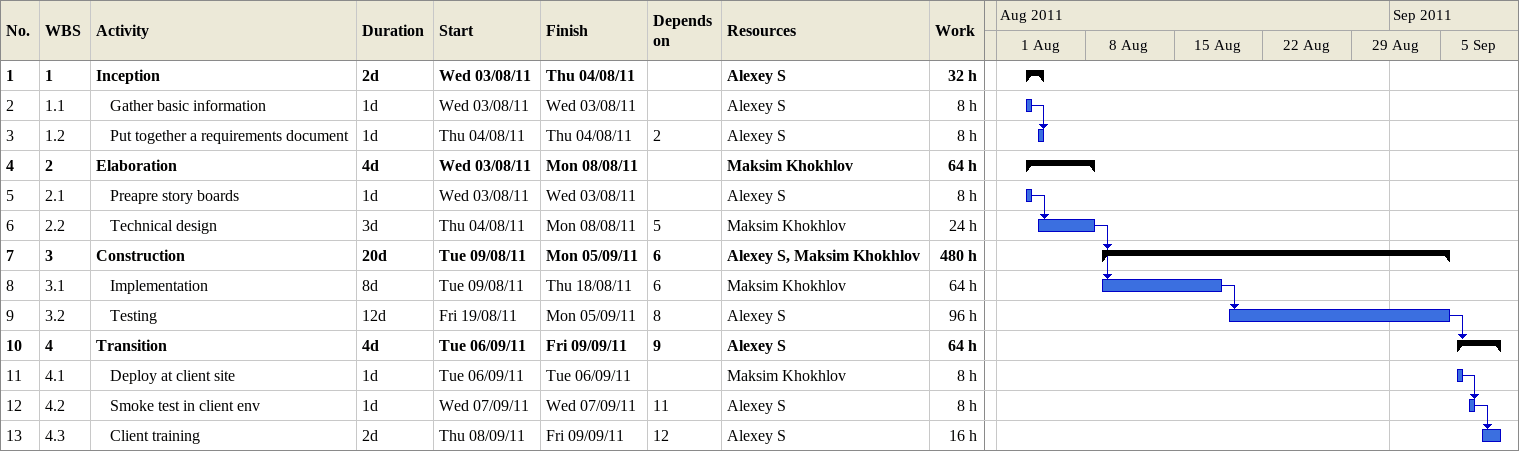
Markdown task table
| ID | WBS | Task | Duration | Start | Finish | Predecessors | Resources | Work (h) |
|---|---|---|---|---|---|---|---|---|
| 1 | 1 | **Inception** | 2d | 2011-08-03 | 2011-08-04 |  | Alexey S | 32 |
| 2 | 1.1 | Gather basic information | 1d | 2011-08-03 | 2011-08-03 |  | Alexey S | 8 |
| 3 | 1.2 | Put together a requirements document | 1d | 2011-08-04 | 2011-08-04 | 2 | Alexey S | 8 |
| 4 | 2 | **Elaboration** | 4d | 2011-08-03 | 2011-08-08 |  | Maksim Khokhlov | 64 |
| 5 | 2.1 | Preapre story boards | 1d | 2011-08-03 | 2011-08-03 |  | Alexey S | 8 |
| 6 | 2.2 | Technical design | 3d | 2011-08-04 | 2011-08-08 | 5 | Maksim Khokhlov | 24 |
| 7 | 3 | **Construction** | 20d | 2011-08-09 | 2011-09-05 | 6 | Alexey S, Maksim Khokhlov | 480 |
| 8 | 3.1 | Implementation | 8d | 2011-08-09 | 2011-08-18 | 6 | Maksim Khokhlov | 64 |
| 9 | 3.2 | Testing | 12d | 2011-08-19 | 2011-09-05 | 8 | Alexey S | 96 |
| 10 | 4 | **Transition** | 4d | 2011-09-06 | 2011-09-09 | 9 | Alexey S | 64 |
| 11 | 4.1 | Deploy at client site | 1d | 2011-09-06 | 2011-09-06 |  | Maksim Khokhlov | 8 |
| 12 | 4.2 | Smoke test in client env | 1d | 2011-09-07 | 2011-09-07 | 11 | Alexey S | 8 |
| 13 | 4.3 | Client training | 2d | 2011-09-08 | 2011-09-09 | 12 | Alexey S | 16 |
